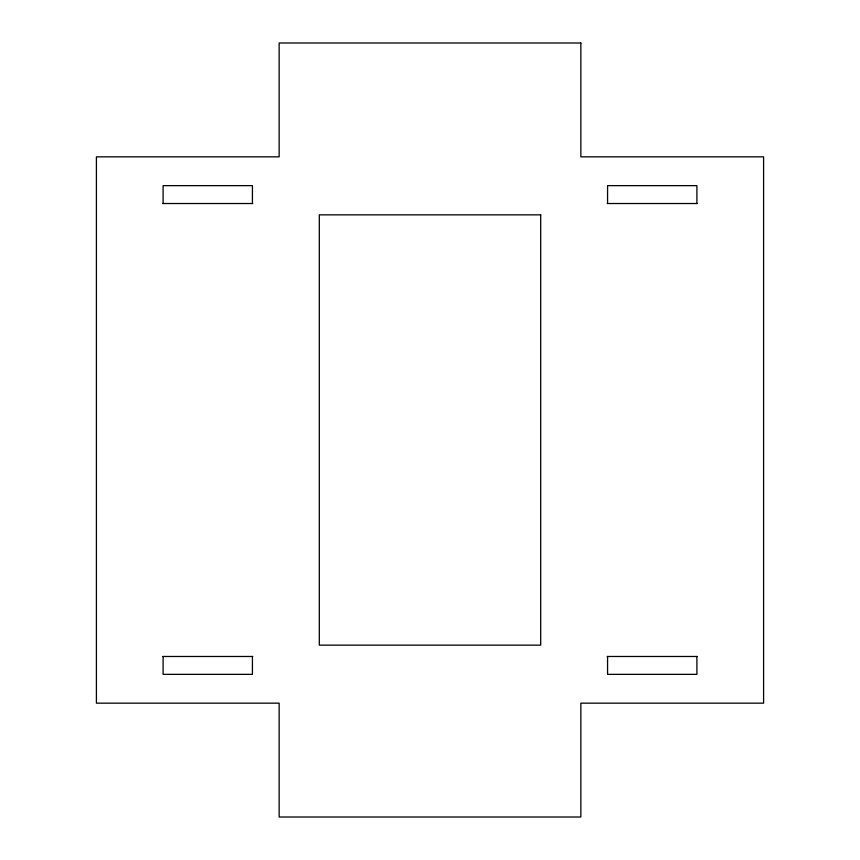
<?xml version="1.0" encoding="UTF-8"?>
<svg xmlns="http://www.w3.org/2000/svg" width="860" height="860" viewBox="0 0 860 860"><rect width="100%" height="100%" fill="white"/><g stroke="black" fill="none" stroke-linecap="round" stroke-linejoin="round"><path stroke-width="1.29" d="M162.766 203.519L252.765 203.519M607.235 203.519L697.234 203.519M162.766 656.481L252.765 656.481M607.235 656.481L697.234 656.481M696.901 203.519L696.901 185.642L607.568 185.642L607.568 203.519M696.901 656.481L696.901 674.358L607.568 674.358L607.568 656.481M252.431 203.519L252.431 185.642L163.099 185.642L163.099 203.519M252.431 656.481L252.431 674.358L163.099 674.358L163.099 656.481M580.855 43L279.145 43L279.145 156.843L96.406 156.843L96.406 703.158L279.145 703.158L279.145 817L580.855 817L580.855 703.158L763.594 703.158L763.594 156.843L580.855 156.843L580.855 43M540.693 214.85L319.307 214.85L319.307 645.15L540.693 645.15L540.693 214.85"/></g></svg>
